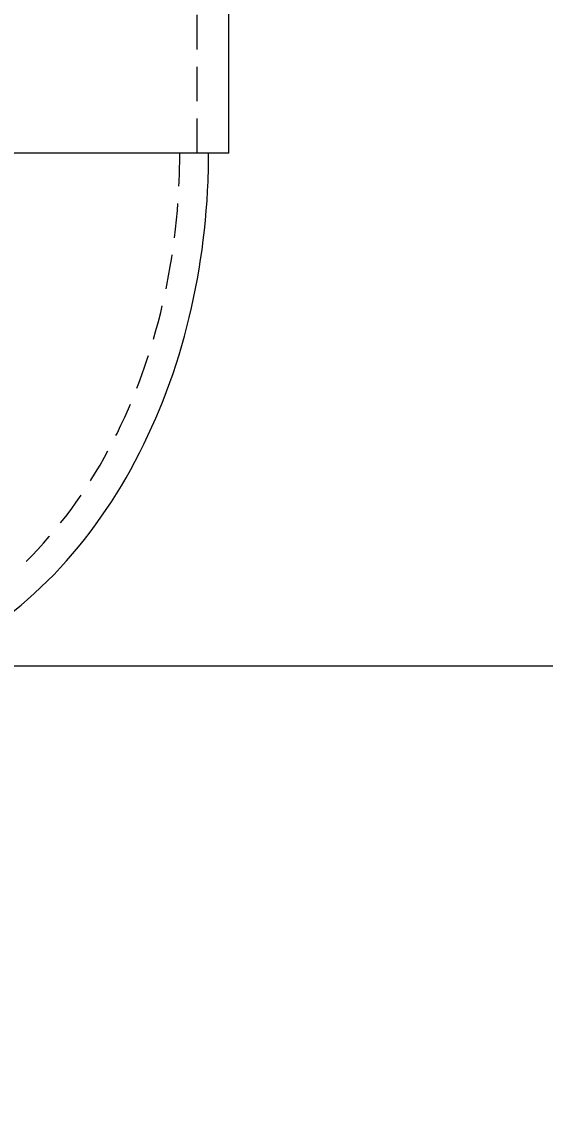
# Model space of a CAD drawing. Header units: millimetres. Extents: x -46397 to 283259, y -8690 to 23983.
# Drawn here: x 123030.5 to 123106.3, y 7137.2 to 7295.4 of the extents above; entities that cross this region are included whole.
import ezdxf

# ---------------------------------------------------------------- set-up
doc = ezdxf.new("R2010")
doc.units = ezdxf.units.MM
doc.linetypes.add('HIDDENX2', pattern=[0.75, 0.5, -0.25])
doc.layers.get('Defpoints').update_dxf_attribs({"lineweight": 0})
doc.layers.add('PHANTOM 2', color=8, linetype='Continuous', lineweight=0)
doc.styles.add('GHI CHÚ 1', font='isocp_IV25.ttf', dxfattribs={"width": 0.8})
doc.dimstyles.new('1-30SCALE', dxfattribs={"dimtxt": 75, "dimasz": 75, "dimexe": 37.5, "dimexo": 30, "dimgap": 30, "dimtad": 1, "dimtoh": 1, "dimdec": 0, "dimdsep": 46, "dimtxsty": 'GHI CHÚ 1', "dimcen": 0.09, "dimclrd": 256, "dimclre": 256, "dimclrt": 2, "dimadec": 0, "dimazin": 0, "dimtfac": 1, "dimtdec": 0, "dimtofl": 0, "dimtmove": 0, "dimatfit": 3, "dimfxl": 1, "dimlwd": 0, "dimlwe": 0, "dimarcsym": 0})

# ---------------------------------------------------------------- blocks, each defined once
blk = doc.blocks.new('A$Cbc6c2a49')
at = {"color": 1, "linetype": 'HIDDENX2', "lineweight": 0, "ltscale": 10, "extrusion": (6.89019e-16, 1, 0)}
blk.add_line((776.6, 2028.82), (776.6, 2075.87), dxfattribs=at)
at = {"color": 2, "linetype": 'Continuous', "lineweight": 0, "ltscale": 10, "extrusion": (6.89019e-16, 1, 0)}
for q in [(781.14, 2075.87), (741.94, 2028.82)]:
    blk.add_line((781.14, 2028.82), q, dxfattribs=at)
at = {"color": 2, "linetype": 'Continuous', "lineweight": 0, "ltscale": 10}
blk.add_open_spline([(718.28, 1950.94), (724.29, 1950.94), (730.28, 1952.11), (741.76, 1956.6), (747.2, 1960), (757.32, 1968.84), (761.87, 1974.44), (769.33, 1986.9), (772.26, 1993.75), (776.44, 2008.17), (777.69, 2015.73), (778.19, 2025.18), (778.24, 2027), (778.24, 2028.82)], degree=3, knots=[3.327667, 3.327667, 3.327667, 3.327667, 3.597156, 3.597156, 3.881016, 3.881016, 4.195175, 4.195175, 4.509334, 4.509334, 4.823494, 4.823494, 4.898463, 4.898463, 4.898463, 4.898463], dxfattribs=at)
at = {"color": 1, "linetype": 'HIDDENX2', "lineweight": 0, "ltscale": 10}
blk.add_open_spline([(718.28, 1955.13), (723.92, 1955.13), (729.54, 1956.26), (740.32, 1960.6), (745.44, 1963.89), (754.84, 1972.39), (759.06, 1977.73), (765.98, 1989.63), (768.69, 1996.21), (772.53, 2010.05), (773.66, 2017.32), (774.03, 2026.03), (774.06, 2027.43), (774.06, 2028.82)], degree=3, knots=[3.327667, 3.327667, 3.327667, 3.327667, 3.605134, 3.605134, 3.896186, 3.896186, 4.210345, 4.210345, 4.524504, 4.524504, 4.838663, 4.838663, 4.898463, 4.898463, 4.898463, 4.898463], dxfattribs=at)
blk = doc.blocks.new('*D510')
at = {"layer": 'Defpoints', "color": 0, "transparency": 16777216}
for p in [(122838.15, 7202.22, -1.5), (123292.64, 7202.22), (123063.61, 6452.22, -1.5)]:
    blk.add_point(p, dxfattribs=at)
at = {"layer": 'PHANTOM 2', "linetype": 'Continuous', "lineweight": 0, "transparency": 16777216}
for p, q in [((122868.15, 7202.22), (123322.64, 7202.22)), ((123292.64, 6542.22), (123292.64, 7112.22)), ((123093.61, 6452.22), (123322.64, 6452.22))]:
    blk.add_line(p, q, dxfattribs=at)
at = {"layer": 'PHANTOM 2', "transparency": 16777216}
for points in [[(123277.64, 7112.22), (123307.64, 7112.22), (123292.64, 7202.22)], [(123277.64, 6542.22), (123307.64, 6542.22), (123292.64, 6452.22)]]:
    blk.add_solid(points, dxfattribs=at)
at = {"layer": 'PHANTOM 2', "color": 2, "transparency": 16777216, "insert": (123215.14, 6827.22), "char_height": 95, "attachment_point": 5, "rotation": 90, "style": 'GHI CHÚ 1'}
blk.add_mtext('750', dxfattribs=at)

msp = doc.modelspace()

# ---------------------------------------------------------------- block references
msp.add_blockref('A$Cbc6c2a49', (122279.28, 5247.61, -1.5))

# ---------------------------------------------------------------- dimensions: what is measured, and where the dimension line sits
at = {"layer": 'PHANTOM 2'}
dim = msp.add_linear_dim(base=(123292.64, 7202.22), p1=(123063.61, 6452.22, -1.5), p2=(122838.15, 7202.22, -1.5), angle=90, dimstyle='1-30SCALE', override={"dimtxt": 95, "dimasz": 90, "dimexe": 30, "dimtmove": 1}, dxfattribs=at)
dim.commit()
dim.dimension.update_dxf_attribs({"geometry": '*D510', "text_midpoint": (123215.14, 6827.22)})

doc.saveas('drawing.dxf')
